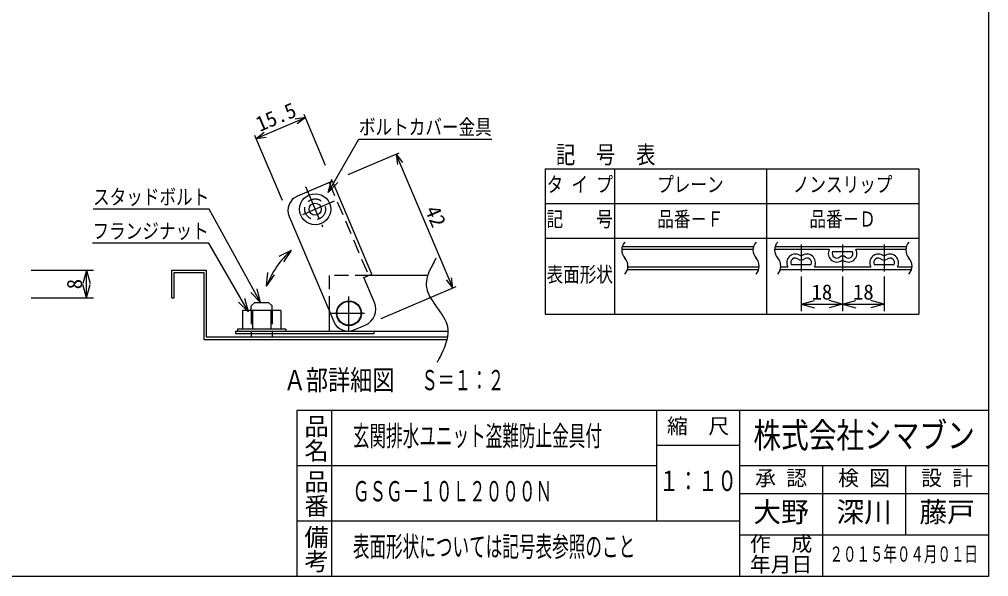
# Model space of a CAD drawing. Units: millimetres, scale not verified, with parts at other scales. Extents: x -1365 to 1365, y -930 to 870.
# Drawn here: x -36 to 1365, y -930 to -124 of the extents above; entities that cross this region are included whole.
import ezdxf
from ezdxf.enums import TextEntityAlignment as Align

# ---------------------------------------------------------------- set-up
doc = ezdxf.new("R2010")
doc.units = ezdxf.units.MM
doc.header["$LTSCALE"] = 10
doc.linetypes.add('CHAIN1', pattern=[8, 5, -1, 1, -1])
doc.linetypes.add('DASHED2', pattern=[3, 2, -1])
for name, color, linetype in [('0-7_枠細線', 5, 'Continuous'), ('0-8_枠中線', 5, 'Continuous'), ('1-2_極細2', 2, 'Continuous'), ('1-3_細線2', 4, 'Continuous'), ('1-5_寸法2', 7, 'Continuous')]:
    doc.layers.add(name, color=color, linetype=linetype)
doc.styles.add('@ＭＳ ゴシック', font='')
doc.styles.add('ＭＳ ゴシック', font='')
doc.styles.get('@ＭＳ ゴシック').set_extended_font_data('@MS Gothic')
doc.styles.get('ＭＳ ゴシック').set_extended_font_data('MS Gothic')

msp = doc.modelspace()

# ---------------------------------------------------------------- linework, layer by layer
at = {"layer": '0-7_枠細線'}
for p, q in [((723.96, -340.72), (1263.96, -340.72)), ((723.96, -340.72), (723.96, -550.72)), ((823.96, -340.72), (823.96, -550.72)), ((1043.96, -340.72), (1043.96, -550.72)), ((1263.96, -340.72), (1263.96, -550.72)), ((723.96, -390.72), (1263.96, -390.72)), ((723.96, -440.72), (1263.96, -440.72)), ((834.61, -456.88), (1024.37, -456.88)), ((835.34, -452.88), (1025.1, -452.88)), ((1055.61, -456.88), (1134.73, -456.88)), ((1056.34, -452.88), (1246.1, -452.88)), ((1139.51, -460.21), (1168.4, -460.21)), ((1173.18, -456.88), (1245.37, -456.88)), ((842.81, -486.21), (1032.57, -486.21)), ((843.54, -482.21), (1033.3, -482.21)), ((1063.81, -486.21), (1253.57, -486.21)), ((1064.54, -482.21), (1074.73, -482.21)), ((1079.51, -478.88), (1108.4, -478.88)), ((1113.18, -482.21), (1194.73, -482.21)), ((1199.51, -478.88), (1228.4, -478.88)), ((1233.18, -482.21), (1254.31, -482.21)), ((1093.96, -496.21), (1093.96, -546.21)), ((1153.96, -496.21), (1153.96, -546.21)), ((1213.96, -496.21), (1213.96, -546.21)), ((1093.96, -536.21), (1113.27, -531.04)), ((1153.96, -536.21), (1134.64, -531.04)), ((1153.96, -536.21), (1173.27, -531.04)), ((1213.96, -536.21), (1194.64, -531.04)), ((1093.96, -536.21), (1113.27, -541.39)), ((1093.96, -536.21), (1153.96, -536.21)), ((1153.96, -536.21), (1134.64, -541.39)), ((1153.96, -536.21), (1173.27, -541.39)), ((1153.96, -536.21), (1213.96, -536.21)), ((1213.96, -536.21), (1194.64, -541.39)), ((723.96, -550.72), (1263.96, -550.72)), ((415, -690), (415, -930)), ((885, -690), (885, -850)), ((1005, -690), (1005, -930)), ((885, -740), (1005, -740)), ((885, -770), (365, -770)), ((1365, -770), (1005, -770)), ((1125, -770), (1125, -930)), ((1245, -770), (1245, -870)), ((1005, -810), (1365, -810)), ((1005, -850), (365, -850)), ((1365, -870), (1005, -870))]:
    msp.add_line(p, q, dxfattribs=at)
at = {"layer": '0-7_枠細線', "linetype": 'CHAIN1'}
for p, q in [((1093.96, -450.08), (1093.96, -488.78)), ((1153.96, -450.08), (1153.96, -488.78)), ((1213.96, -450.08), (1213.96, -488.78))]:
    msp.add_line(p, q, dxfattribs=at)
at = {"layer": '0-7_枠細線'}
for centre, radius, start, end in [((851.76, -457.95), 17.18, 137.56163, 222.43837), ((1041.52, -457.95), 17.18, 137.56163, 222.43837), ((1072.76, -457.95), 17.18, 137.56163, 222.43837), ((1262.52, -457.95), 17.18, 137.56163, 222.43837), ((1145.62, -462.88), 12.43, 151.14637, 308.68219), ((1145.62, -462.88), 6.67, 156.42182, 308.68219), ((1162.29, -462.88), 12.43, 231.31781, 28.85363), ((1162.29, -462.88), 6.67, 231.31781, 23.57818), ((826.4, -481.14), 17.18, 317.56163, 42.43837), ((1016.16, -481.14), 17.18, 317.56163, 42.43837), ((1047.4, -481.14), 17.18, 317.56163, 42.43837), ((1085.62, -476.21), 12.43, 51.31781, 208.85363), ((1085.62, -476.21), 6.67, 51.31781, 203.57818), ((1093.96, -465.8), 6.67, 231.31781, 308.68219), ((1093.96, -465.8), 0.9, 231.31781, 308.68219), ((1102.29, -476.21), 12.43, 331.14637, 128.68219), ((1102.29, -476.21), 6.67, 336.42182, 128.68219), ((1153.96, -473.29), 6.67, 51.31781, 128.68219), ((1153.96, -473.29), 0.9, 51.31781, 128.68219), ((1205.62, -476.21), 12.43, 51.31781, 208.85363), ((1205.62, -476.21), 6.67, 51.31781, 203.57818), ((1213.96, -465.8), 6.67, 231.31781, 308.68219), ((1213.96, -465.8), 0.9, 231.31781, 308.68219), ((1222.29, -476.21), 12.43, 331.14637, 128.68219), ((1222.29, -476.21), 6.67, 336.42182, 128.68219), ((1237.16, -481.14), 17.18, 317.56163, 42.43837)]:
    msp.add_arc(centre, radius, start, end, dxfattribs=at)
at = {"layer": '0-8_枠中線'}
msp.add_lwpolyline([(-1365, -930), (-1365, 870), (1365, 870), (1365, -930)], close=True, dxfattribs=at)
msp.add_lwpolyline([(1365, -690), (365, -690), (365, -930)], dxfattribs=at)
at = {"layer": '1-2_極細2'}
for p, q in [((410.28, -374.67), (415.46, -355.35)), ((410.28, -374.67), (424.42, -360.53)), ((184.12, -487.12), (234.12, -487.12)), ((184.12, -527.12), (184.12, -487.12)), ((234.12, -487.12), (234.12, -583.62)), ((187.62, -490.62), (230.62, -490.62)), ((187.62, -527.12), (187.62, -490.62)), ((230.62, -490.62), (230.62, -587.12)), ((554.33, -494.62), (469.48, -494.62)), ((184.12, -527.12), (187.62, -527.12)), ((300.76, -545.12), (300.76, -572.12)), ((327.47, -545.12), (327.47, -572.12)), ((411.55, -545.42), (411.55, -575.12)), ((230.62, -587.12), (582.05, -587.12)), ((234.12, -583.62), (582.75, -583.62)), ((276.55, -575.12), (276.55, -578.62)), ((276.55, -575.12), (476.55, -575.12)), ((276.55, -578.62), (476.55, -578.62)), ((279.12, -575.12), (349.12, -575.12)), ((411.55, -575.12), (583.43, -575.12)), ((476.55, -578.62), (476.55, -575.12))]:
    msp.add_line(p, q, dxfattribs=at)
at = {"layer": '1-2_極細2', "linetype": 'DASHED2'}
for p, q in [((411.81, -360.49), (468.86, -494.88)), ((469.48, -494.62), (411.55, -494.62)), ((411.55, -494.62), (411.55, -545.42))]:
    msp.add_line(p, q, dxfattribs=at)
at = {"layer": '1-2_極細2', "linetype": 'CHAIN1'}
for p, q in [((377.49, -366.01), (402.28, -424.42)), ((419.09, -387.27), (367.6, -409.13)), ((440.38, -574.35), (440.38, -525.08)), ((415.08, -549.34), (462.96, -549.34))]:
    msp.add_line(p, q, dxfattribs=at)
at = {"layer": '1-2_極細2'}
for points in [[(566.24, -469.92), (566.06, -470.24), (565.52, -471.19), (564.65, -472.74), (563.46, -474.86), (562.02, -477.48), (560.4, -480.53), (558.68, -483.93), (556.99, -487.6), (555.42, -491.43), (554.09, -495.31), (553.08, -499.16), (552.44, -502.85), (552.15, -506.3), (552.19, -509.39), (552.45, -512.06), (552.84, -514.22), (553.22, -515.8), (553.5, -516.77), (553.6, -517.1), (553.7, -517.43), (554.04, -518.4), (554.65, -519.99), (555.62, -522.17), (557, -524.87), (558.82, -528.02), (561.08, -531.55), (563.7, -535.37), (566.56, -539.37), (569.5, -543.45), (572.34, -547.51), (574.94, -551.42), (577.16, -555.08), (578.95, -558.38), (580.29, -561.24), (581.21, -563.55), (581.8, -565.26), (582.11, -566.3), (582.21, -566.66), (582.3, -567.01)], [(582.3, -567.01), (582.56, -568.06), (582.91, -569.78), (583.24, -572.13), (583.43, -575.06), (583.38, -578.49), (582.99, -582.33), (582.22, -586.48), (581.08, -590.83), (579.6, -595.26), (577.89, -599.65), (576.04, -603.86), (574.19, -607.79), (572.44, -611.33), (570.88, -614.36), (569.61, -616.81), (568.67, -618.61), (568.09, -619.71), (567.89, -620.08)]]:
    msp.add_lwpolyline(points, dxfattribs=at)
at = {"layer": '1-2_極細2', "linetype": 'DASHED2'}
msp.add_circle((391.49, -398.99), 15, dxfattribs=at)
at = {"layer": '1-2_極細2'}
msp.add_circle((440.38, -549.34), 17.25, dxfattribs=at)
at = {"layer": '1-3_細線2'}
for p, q in [((416.42, -358.54), (365.79, -380.03)), ((473.46, -492.93), (416.42, -358.54)), ((353.87, -409.53), (418.34, -561.41)), ((461.96, -497.81), (473.46, -492.93)), ((477.2, -533.71), (461.96, -497.81)), ((341.74, -545.12), (286.49, -545.12)), ((286.49, -545.12), (286.49, -572.12)), ((324.12, -533.62), (329.12, -538.62)), ((329.12, -545.12), (329.12, -538.62)), ((341.74, -545.12), (341.74, -572.12)), ((349.12, -572.12), (279.12, -572.12)), ((279.12, -572.12), (279.12, -575.12)), ((349.12, -572.12), (349.12, -575.12)), ((447.84, -573.33), (463.95, -566.49)), ((299.12, -578.62), (299.12, -583.62)), ((329.12, -578.62), (329.12, -583.62))]:
    msp.add_line(p, q, dxfattribs=at)
at = {"layer": '1-3_細線2', "linetype": 'DASHED2'}
for p, q in [((299.12, -545.12), (299.12, -578.62)), ((329.12, -545.12), (329.12, -578.62))]:
    msp.add_line(p, q, dxfattribs=at)
at = {"layer": '1-3_細線2'}
msp.add_lwpolyline([(299.12, -545.12), (299.12, -538.62), (304.12, -533.62), (324.12, -533.62)], dxfattribs=at)
for centre, radius in [((391.49, -398.99), 22.5), ((391.49, -398.99), 8.75), ((440.38, -549.34), 18)]:
    msp.add_circle(centre, radius, dxfattribs=at)
for centre, radius, start, end in [((374.58, -400.74), 22.5, 113, 203), ((454.18, -543.48), 25, 293, 23), ((439.05, -552.62), 22.5, 203, 293)]:
    msp.add_arc(centre, radius, start, end, dxfattribs=at)
at = {"layer": '1-5_寸法2'}
for p, q in [((406.65, -335.52), (375.39, -261.88)), ((306, -296.77), (377.34, -266.49)), ((377.34, -266.49), (362.49, -268.57)), ((377.34, -266.49), (365.52, -275.72)), ((344.1, -386.52), (304.05, -292.16)), ((306, -296.77), (317.82, -287.53)), ((306, -296.77), (320.86, -294.68)), ((439.43, -348.77), (513.07, -317.51)), ((508.47, -319.46), (517.7, -331.28)), ((508.47, -319.46), (510.55, -334.32)), ((590.52, -512.77), (508.47, -319.46)), ((410.28, -374.67), (415.46, -355.35)), ((410.28, -374.67), (424.42, -360.53)), ((356.79, -458.37), (338.83, -467.17)), ((356.79, -458.37), (345.64, -474.97)), ((-18.93, -487.12), (71.07, -487.12)), ((61.07, -487.12), (55.89, -506.44)), ((61.07, -487.12), (66.24, -506.44)), ((61.07, -527.12), (61.07, -487.12)), ((321.35, -510.23), (323.02, -490.3)), ((321.35, -510.23), (332.76, -493.81)), ((590.52, -512.77), (581.29, -500.95)), ((590.52, -512.77), (588.43, -497.91)), ((61.07, -527.12), (55.89, -507.8)), ((61.07, -527.12), (66.24, -507.8)), ((312.49, -533.62), (307.73, -514.2)), ((486.96, -556.73), (595.12, -510.82)), ((-18.93, -527.12), (71.07, -527.12)), ((294.91, -547.22), (289.74, -527.9)), ((312.49, -533.62), (298.65, -519.18)), ((294.91, -547.22), (280.77, -533.08))]:
    msp.add_line(p, q, dxfattribs=at)
for points in [[(410.28, -374.67), (454.78, -297.6), (646.78, -297.6)], [(312.49, -533.62), (238.44, -398.82), (70.44, -398.82)], [(294.91, -547.22), (237.64, -448.02), (69.64, -448.02)]]:
    msp.add_lwpolyline(points, dxfattribs=at)
msp.add_arc((439.05, -552.62), 125.1, 131.11509, 160.19528, dxfattribs=at)

# ---------------------------------------------------------------- texts
at = {"layer": '0-7_枠細線', "style": 'ＭＳ ゴシック'}
for s, height, width, p in [('タ イ プ', 21.99, 0.8, (725.96, -380.72)), ('プレーン', 21.99, 0.8, (885.96, -380.72)), ('ノンスリップ', 21.99, 0.8, (1081.96, -380.72)), ('記\u3000\u3000号', 21.99, 0.8, (725.96, -430.72)), ('品番－Ｆ', 21.99, 0.8, (885.96, -430.72)), ('品番－Ｄ', 21.99, 0.8, (1105.96, -430.72)), ('表面形状', 21.99, 0.8, (725.96, -510.72)), ('Ａ部詳細図', 29.33, 0.8, (346.06, -669.35)), ('Ｓ＝１：２', 29.33, 0.6, (544.89, -669.35)), ('玄関排水ユニット盗難防止金具付', 29.33, 0.6, (446, -750)), ('株式会社シマブン', 36.66, 0.8, (1025, -755)), ('１：１０', 29.33, 0.7, (889, -815)), ('ＧＳＧ－１０Ｌ２０００Ｎ', 29.33, 0.6, (446, -830)), ('表面形状については記号表参照のこと', 29.33, 0.6, (446, -910)), ('２０１５年０４月０１日', 21.99, 0.65, (1135, -915))]:
    msp.add_text(s, height=height, dxfattribs=dict(at, width=width)).set_placement(p, align=Align.BOTTOM_LEFT)
for s, height, p in [('18', 21.99, (1108.96, -536.21)), ('18', 21.99, (1168.96, -536.21)), ('縮\u3000尺', 21.99, (900, -730)), ('承 認', 21.99, (1027.5, -805)), ('検 図', 21.99, (1147.5, -805)), ('設 計', 21.99, (1267.5, -805)), ('大野', 29.33, (1025, -860)), ('深川', 29.33, (1145, -860)), ('藤戸', 29.33, (1265, -860)), ('作\u3000成', 21.99, (1020, -900)), ('年月日', 21.99, (1020, -930))]:
    msp.add_text(s, height=height, dxfattribs=at).set_placement(p, align=Align.BOTTOM_LEFT)
at = {"layer": '0-7_枠細線', "style": '@ＭＳ ゴシック'}
for s, p in [('品名', (372.5, -695)), ('品番', (372.5, -775)), ('備考', (372.5, -855))]:
    msp.add_text(s, height=25.66, rotation=270, dxfattribs=at).set_placement(p, align=Align.BOTTOM_LEFT)
at = {"layer": '0-7_枠細線', "insert": (739.5, -335.72), "char_height": 25.66, "attachment_point": 7, "style": 'ＭＳ ゴシック'}
msp.add_mtext('\\T2.07;\\W0.8;記号表', dxfattribs=at)
at = {"layer": '1-5_寸法2', "style": 'ＭＳ ゴシック'}
for s, rotation, p in [('15.5', 23, (314.06, -293.35)), ('42', 293, (543.63, -402.31)), ('8', 90, (61.07, -514.62))]:
    msp.add_text(s, height=21.99, rotation=rotation, dxfattribs=at).set_placement(p, align=Align.BOTTOM_LEFT)
at = {"layer": '1-5_寸法2', "style": 'ＭＳ ゴシック', "width": 0.8}
for s, p in [('ボルトカバー金具', (454.78, -297.6)), ('スタッドボルト', (70.44, -398.82)), ('フランジナット', (69.64, -448.02))]:
    msp.add_text(s, height=21.99, dxfattribs=at).set_placement(p, align=Align.BOTTOM_LEFT)

doc.saveas('drawing.dxf')
